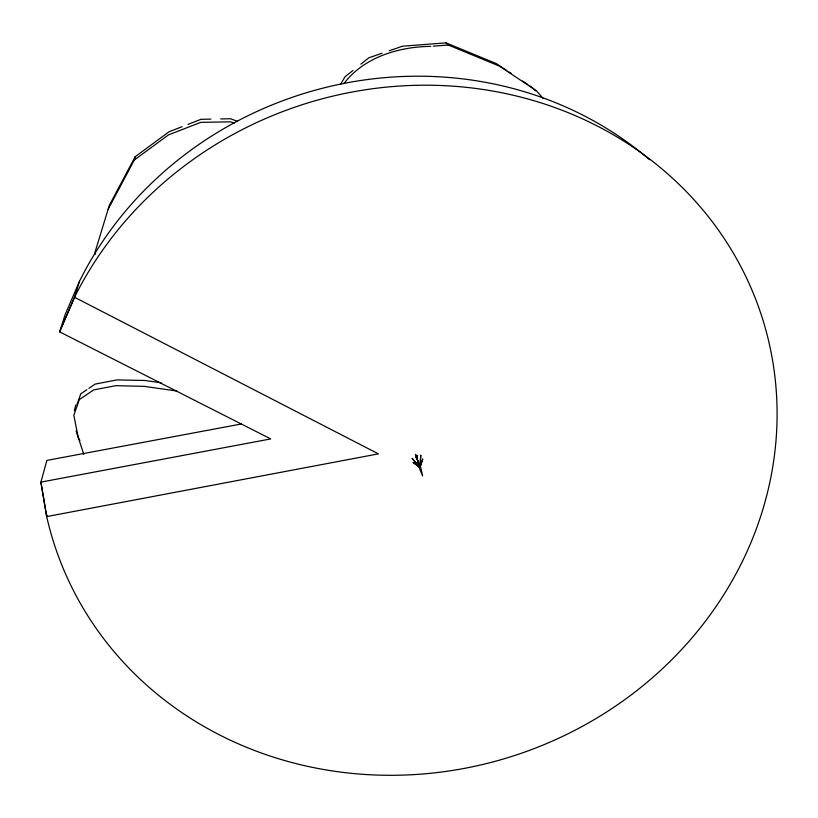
<?xml version="1.0" encoding="UTF-8"?>
<svg xmlns="http://www.w3.org/2000/svg" width="818" height="818" viewBox="0 0 818 818"><rect width="100%" height="100%" fill="white"/><g stroke="black" fill="none" stroke-linecap="round" stroke-linejoin="round"><path stroke-width="1.23" d="M95.021 254.47L95.103 251.944L109.336 205.338L135.154 156.749L169.06 131.759L182.077 126.688M415.738 457.354L417.313 459.143L417.528 455.524M413.315 462.569L419.931 467.426L420.728 455.268M413.202 462.477L419.931 467.426L420.83 455.35M74.326 410.779L75.777 405.012M649.553 159.735A359.419 332.814 -17.5 0 0 79.581 281.085L74.52 297.261L378.397 453.867L46.698 516.587L40.9 482.119L270.748 438.918L59.602 331.842L74.52 297.261A371.648 342.292 -17.5 0 1 659.666 167.025A371.648 342.292 -17.5 0 1 589.195 722.529A371.648 342.292 -17.5 0 1 46.698 516.587L47.066 515.125M108.201 209.163L134.295 160.021L135.154 156.749M412.16 458.489L419.931 467.426L422.732 459.031M412.18 458.366L419.931 467.426L422.701 459.174M76.974 404.685L80.757 393.857L86.861 389.695M79.581 281.085L65.154 314.582L59.602 331.842L74.52 297.261M343.836 83.753C363.673 57.291 398.611 46.749 430.728 46.37M340.666 84.244L344.961 76.82L352.936 70.481M360.912 64.131L368.887 57.781L382.098 53.231M134.295 160.021L168.528 134.858L200.799 122.352L230.676 121.831L234.224 123.181M88.906 388.305L95.011 384.143L116.862 379.9L144.868 380.482L161.156 382.783M187.987 124.377L201.003 119.305L210.86 119.121M389.296 50.747L402.507 46.197L445.984 42.863L496.454 63.671L506.915 70.624M241.453 423.969L46.892 460.401L40.9 482.119L46.698 516.587M433.233 46.166L448.274 45L499.297 66.053L536.342 90.655L542.968 98.262M220.717 118.927L230.564 118.743L237.578 121.391M176.985 391.045L144.06 386.341L115.767 385.687L93.712 389.889L79.326 399.603L73.845 415.268L78.16 437.139L79.908 440.503M509.011 72.015L511.107 73.395M522.62 81.043L527.845 84.52M529.941 85.91L535.534 90.808M445.984 42.863L448.274 45M419.153 467.528L422.63 476.015L420.626 467.068M83.835 454.368L76.125 431.086M416.883 457.957L418.427 462.651M415.524 454.511L419.931 467.426L419.174 465.043M415.656 454.46L419.931 467.426M417.006 455.452L417.313 459.143"/></g></svg>
